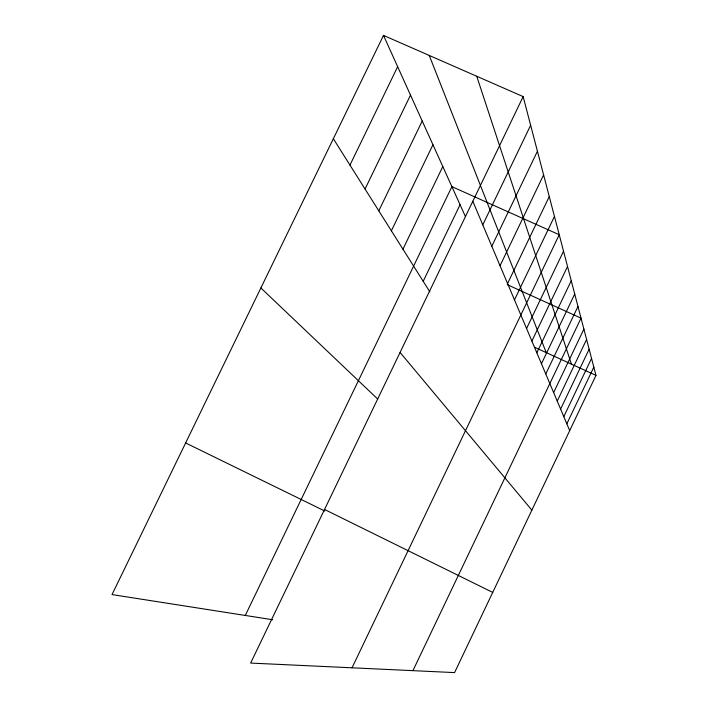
<?xml version="1.0" encoding="UTF-8"?>
<svg xmlns="http://www.w3.org/2000/svg" width="708" height="708" viewBox="0 0 708 708"><rect width="100%" height="100%" fill="white"/><g stroke="black" fill="none" stroke-linecap="round" stroke-linejoin="round"><path stroke-width="1.06" d="M557.231 401.082L586.587 339.459M560.612 409.091L589.136 349.203M563.807 416.658L591.543 358.407M566.834 423.827L593.817 367.125M523.159 96.607L595.977 375.382L454.571 672.6L250.641 663.069L523.159 96.607L383.506 35.4L112.023 594.578L272.722 619.748M352.035 667.803L559.24 234.737L451.899 186.647L245.287 615.456M526.566 328.503L563.533 251.19M531.885 341.079L567.533 266.474M536.832 352.796L571.25 280.722M541.452 363.735L574.728 294.024M545.771 373.966L577.976 306.467M412.932 670.653L581.029 318.149L507.264 284.669M553.638 392.586L583.888 329.123M482.776 224.852L530.646 125.254M491.812 246.242L537.425 151.229M500.043 265.73L543.611 174.894M507.574 283.545L549.266 196.541M514.486 299.9L554.452 216.418M402.949 249.181L442.81 166.539M423.198 281.306L460.067 204.718M349.964 165.097L397.657 66.702M365.045 189.027L410.507 95.111M378.798 210.851L422.225 121.024M391.382 230.826L432.951 144.742M534.567 347.265L595.977 375.382M185.638 442.96L324.768 511.017M324.538 509.459L492.724 592.41M260.88 287.97L377.753 399.091M400.082 352.442L531.867 510.132M333.344 138.724L429.88 291.908M383.506 35.4L465.43 216.577M472.811 201.267L569.701 430.606M429.252 55.445L546.249 352.619M476.732 76.26L571.436 364.151"/></g></svg>
